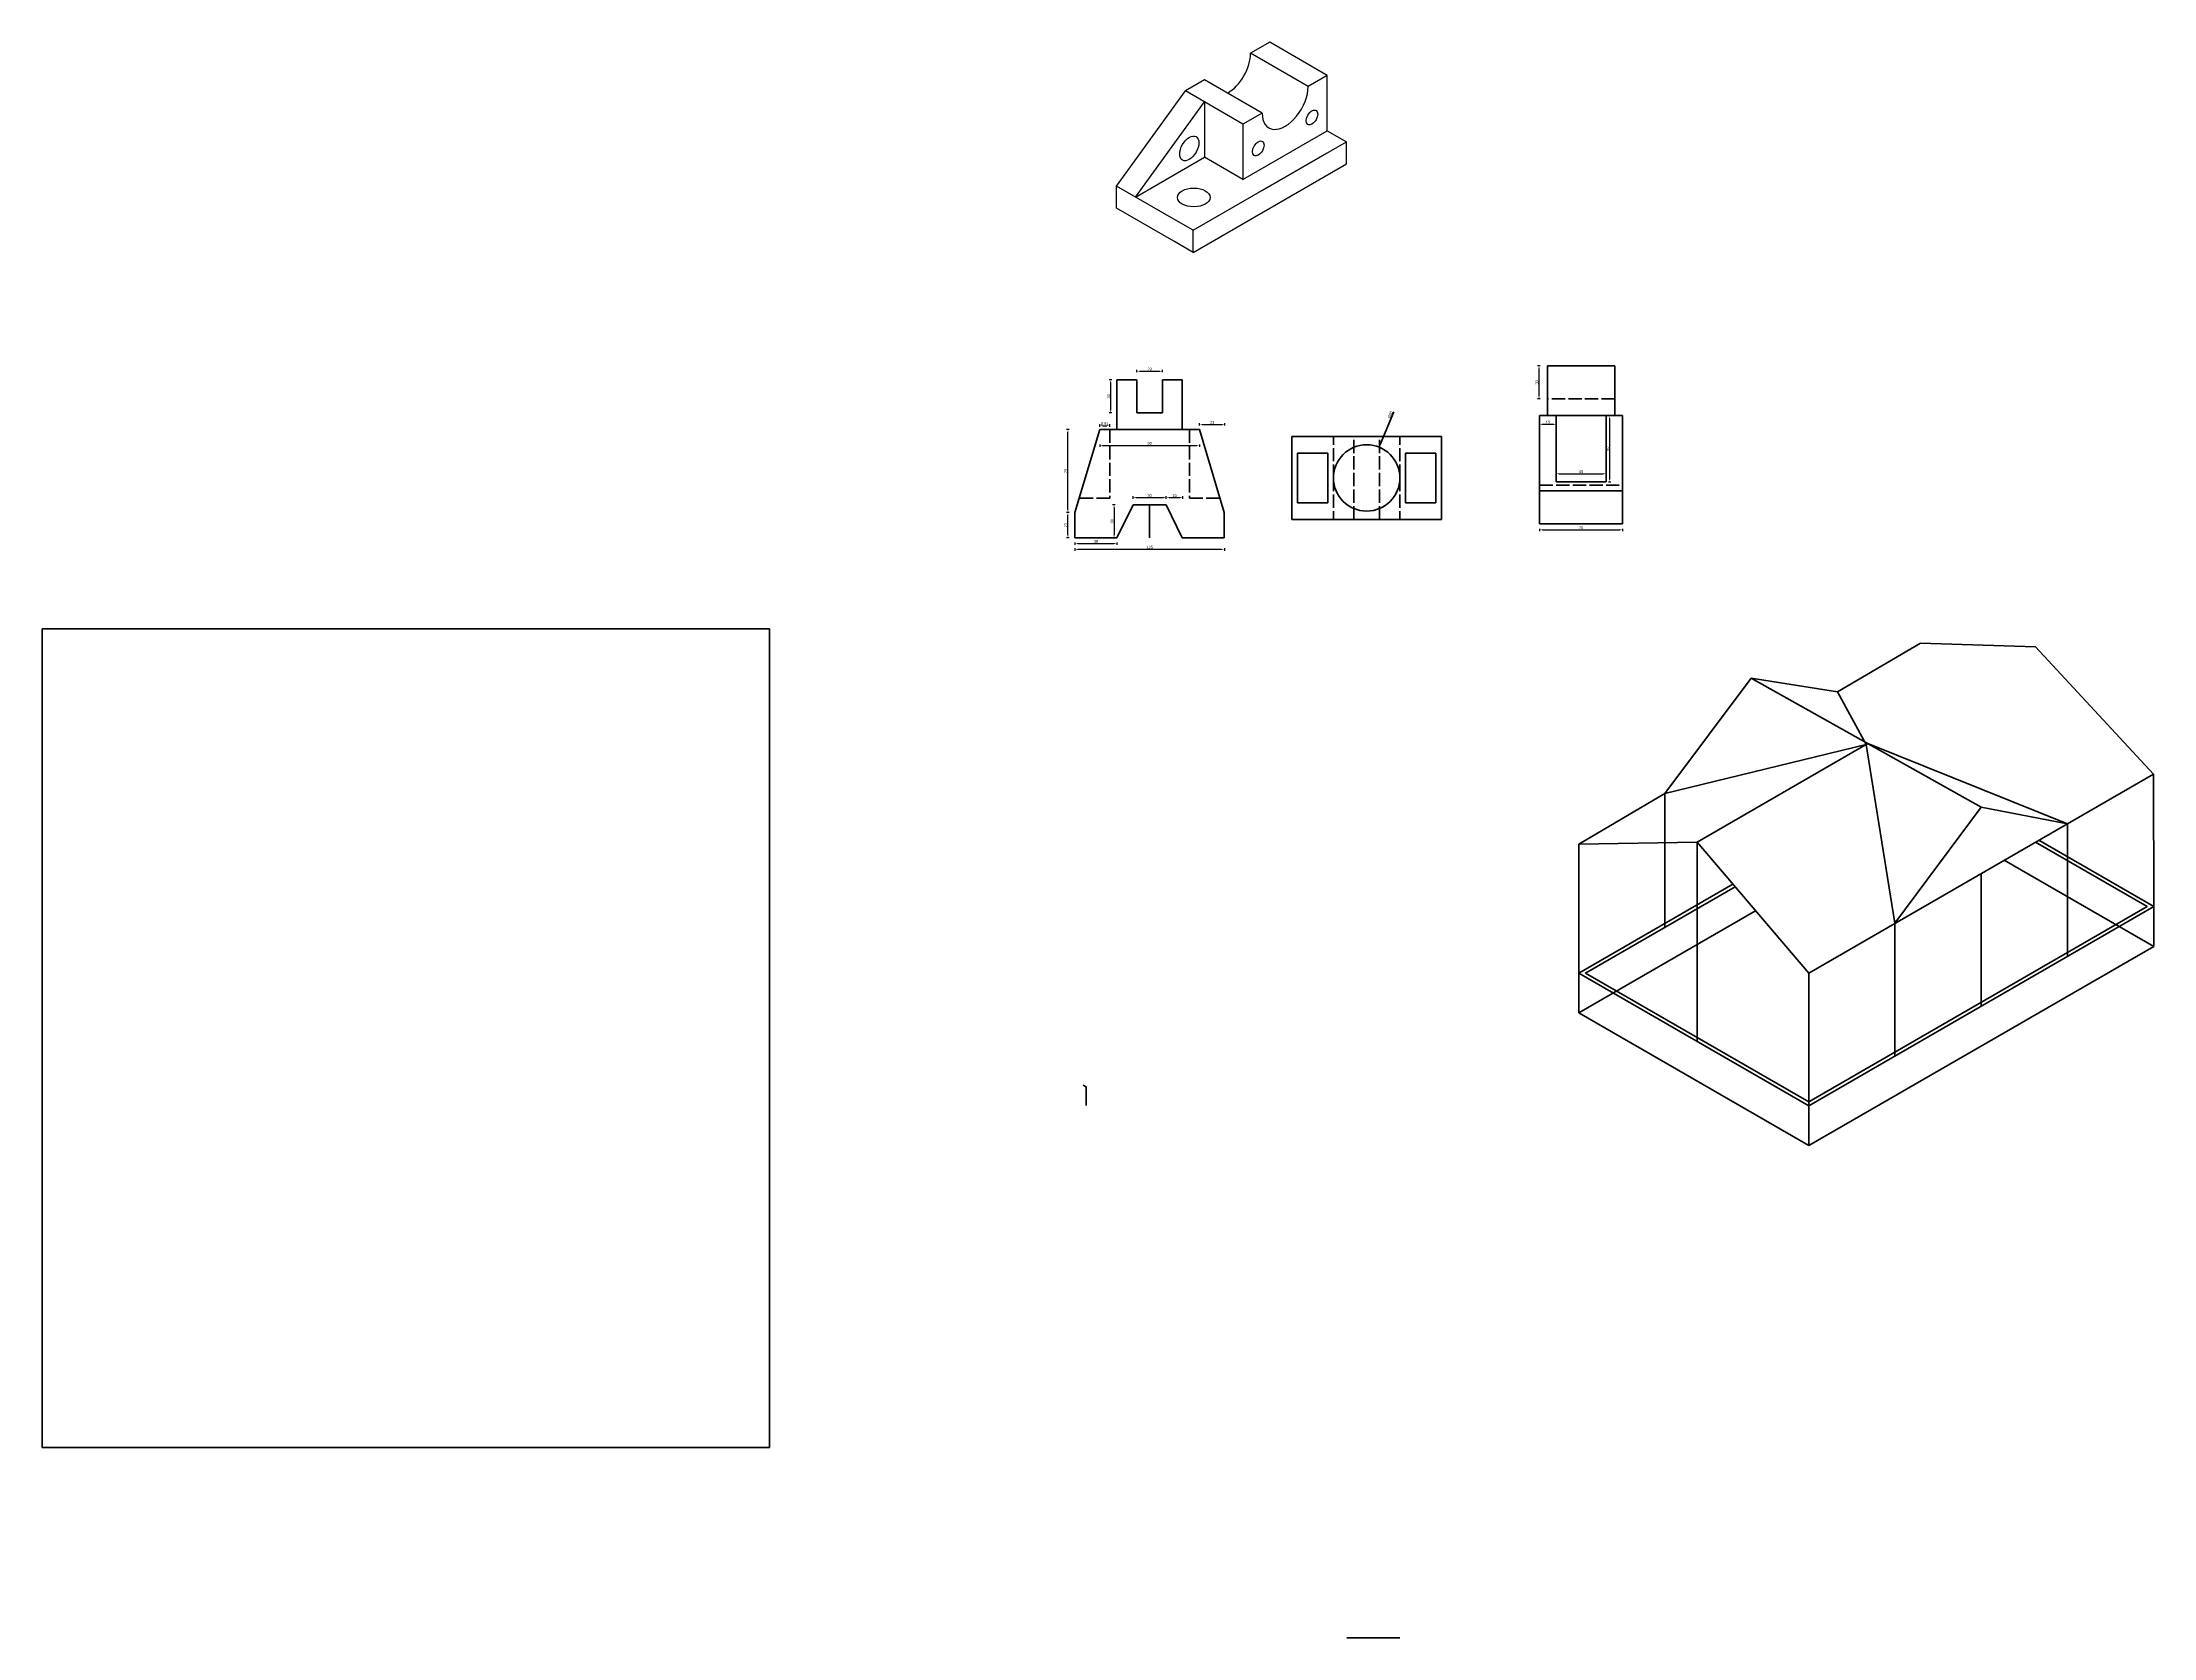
# Model space of a CAD drawing. Header units: inches. Extents: x 934 to 13503, y 40 to 6452.
# Drawn here: x 5339 to 7247, y 1246 to 2689 of the extents above; entities that cross this region are included whole.
import ezdxf

# ---------------------------------------------------------------- set-up
doc = ezdxf.new("R2010")
doc.units = ezdxf.units.IN
doc.linetypes.add('ACAD_ISO02W100', pattern=[15, 12, -3])
doc.layers.add('WINDOW', color=2, linetype='Continuous')
doc.styles.get("Standard").update_dxf_attribs({"font": 'arial.ttf'})
doc.dimstyles.new('ISO-25', dxfattribs={"dimtxt": 2.5, "dimasz": 2.5, "dimexe": 1.25, "dimexo": 0.275, "dimtad": 1, "dimdsep": 46, "dimtxsty": 'Standard', "dimcen": 2.5, "dimclrd": 256, "dimadec": 0, "dimazin": 0, "dimtfac": 1, "dimtmove": 0, "dimatfit": 3, "dimfxl": 1, "dimfxlon": 1, "dimarcsym": 0})
picture_1 = doc.add_image_def('image1.jpg', size_in_pixel=(1263, 1422))

# ---------------------------------------------------------------- blocks, each defined once
blk = doc.blocks.new('*D140')
at = {"color": 0, "lineweight": -2, "transparency": 16777216}
for p, q in [((6266.7, 2263.8), (6264.5, 2263.8)), ((6266.7, 2240.8), (6264.5, 2240.8))]:
    blk.add_line(p, q, dxfattribs=at)
at = {"lineweight": -2, "transparency": 16777216}
blk.add_line((6265.7, 2243.3), (6265.7, 2261.3), dxfattribs=at)
at = {"lineweight": 80, "transparency": 16777216}
for points in [[(6265.3, 2261.3), (6266.1, 2261.3), (6265.7, 2263.8)], [(6265.3, 2243.3), (6266.1, 2243.3), (6265.7, 2240.8)]]:
    blk.add_solid(points, dxfattribs=at)
at = {"layer": 'Defpoints', "color": 0, "lineweight": 80, "transparency": 16777216}
for p in [(6265.7, 2263.8), (6272, 2263.8), (6272, 2240.8)]:
    blk.add_point(p, dxfattribs=at)
at = {"color": 0, "lineweight": 80, "transparency": 16777216, "insert": (6263.8, 2252.3), "char_height": 2.5, "attachment_point": 5, "rotation": 90}
blk.add_mtext('23', dxfattribs=at)
blk = doc.blocks.new('*D141')
at = {"color": 0, "lineweight": -2, "transparency": 16777216}
for p, q in [((6308.3, 2270.8), (6306, 2270.8)), ((6308.3, 2240.8), (6306, 2240.8))]:
    blk.add_line(p, q, dxfattribs=at)
at = {"lineweight": -2, "transparency": 16777216}
blk.add_line((6307.3, 2268.3), (6307.3, 2243.3), dxfattribs=at)
at = {"lineweight": 80, "transparency": 16777216}
for points in [[(6306.9, 2268.3), (6307.7, 2268.3), (6307.3, 2270.8)], [(6306.9, 2243.3), (6307.7, 2243.3), (6307.3, 2240.8)]]:
    blk.add_solid(points, dxfattribs=at)
at = {"layer": 'Defpoints', "color": 0, "lineweight": 80, "transparency": 16777216}
for p in [(6339.5, 2270.8), (6307.3, 2240.8), (6339.5, 2240.8)]:
    blk.add_point(p, dxfattribs=at)
at = {"color": 0, "lineweight": 80, "transparency": 16777216, "insert": (6305.4, 2255.8), "char_height": 2.5, "attachment_point": 5, "rotation": 90}
blk.add_mtext('30', dxfattribs=at)
blk = doc.blocks.new('*D142')
at = {"color": 0, "lineweight": -2, "transparency": 16777216}
for p, q in [((6324.5, 2276.2), (6324.5, 2278.4)), ((6354.5, 2276.2), (6354.5, 2278.4))]:
    blk.add_line(p, q, dxfattribs=at)
at = {"lineweight": -2, "transparency": 16777216}
blk.add_line((6327, 2277.2), (6352, 2277.2), dxfattribs=at)
at = {"lineweight": 80, "transparency": 16777216}
for points in [[(6327, 2277.6), (6327, 2276.8), (6324.5, 2277.2)], [(6352, 2277.6), (6352, 2276.8), (6354.5, 2277.2)]]:
    blk.add_solid(points, dxfattribs=at)
at = {"layer": 'Defpoints', "color": 0, "lineweight": 80, "transparency": 16777216}
for p in [(6324.5, 2270.8), (6354.5, 2277.2), (6354.5, 2270.8)]:
    blk.add_point(p, dxfattribs=at)
at = {"color": 0, "lineweight": 80, "transparency": 16777216, "insert": (6339.5, 2279.1), "char_height": 2.5, "attachment_point": 5}
blk.add_mtext('30', dxfattribs=at)
blk = doc.blocks.new('*D143')
at = {"color": 0, "lineweight": -2, "transparency": 16777216}
for p, q in [((6272, 2236.8), (6272, 2234.6)), ((6310, 2236.8), (6310, 2234.6))]:
    blk.add_line(p, q, dxfattribs=at)
at = {"lineweight": -2, "transparency": 16777216}
blk.add_line((6274.5, 2235.8), (6307.5, 2235.8), dxfattribs=at)
at = {"lineweight": 80, "transparency": 16777216}
for points in [[(6274.5, 2236.2), (6274.5, 2235.4), (6272, 2235.8)], [(6307.5, 2236.2), (6307.5, 2235.4), (6310, 2235.8)]]:
    blk.add_solid(points, dxfattribs=at)
at = {"layer": 'Defpoints', "color": 0, "lineweight": 80, "transparency": 16777216}
for p in [(6272, 2240.8), (6310, 2240.8), (6310, 2235.8)]:
    blk.add_point(p, dxfattribs=at)
at = {"color": 0, "lineweight": 80, "transparency": 16777216, "insert": (6291, 2237.7), "char_height": 2.5, "attachment_point": 5}
blk.add_mtext('38', dxfattribs=at)
blk = doc.blocks.new('*D144')
at = {"color": 0, "lineweight": -2, "transparency": 16777216}
for p, q in [((6272, 2231.5), (6272, 2229.2)), ((6407, 2231.5), (6407, 2229.2))]:
    blk.add_line(p, q, dxfattribs=at)
at = {"lineweight": -2, "transparency": 16777216}
blk.add_line((6274.5, 2230.5), (6404.5, 2230.5), dxfattribs=at)
at = {"lineweight": 80, "transparency": 16777216}
for points in [[(6274.5, 2230.9), (6274.5, 2230), (6272, 2230.5)], [(6404.5, 2230.9), (6404.5, 2230), (6407, 2230.5)]]:
    blk.add_solid(points, dxfattribs=at)
at = {"layer": 'Defpoints', "color": 0, "lineweight": 80, "transparency": 16777216}
for p in [(6272, 2240.8), (6407, 2240.8), (6407, 2230.5)]:
    blk.add_point(p, dxfattribs=at)
at = {"color": 0, "lineweight": 80, "transparency": 16777216, "insert": (6339.5, 2232.4), "char_height": 2.5, "attachment_point": 5}
blk.add_mtext('135', dxfattribs=at)
blk = doc.blocks.new('*D145')
at = {"color": 0, "lineweight": -2, "transparency": 16777216}
for p, q in [((6354.5, 2276.2), (6354.5, 2278.5)), ((6369.5, 2276.2), (6369.5, 2278.5))]:
    blk.add_line(p, q, dxfattribs=at)
at = {"lineweight": -2, "transparency": 16777216}
blk.add_line((6357, 2277.2), (6367, 2277.2), dxfattribs=at)
at = {"lineweight": 80, "transparency": 16777216}
for points in [[(6357, 2277.6), (6357, 2276.8), (6354.5, 2277.2)], [(6367, 2277.6), (6367, 2276.8), (6369.5, 2277.2)]]:
    blk.add_solid(points, dxfattribs=at)
at = {"layer": 'Defpoints', "color": 0, "lineweight": 80, "transparency": 16777216}
for p in [(6354.5, 2270.8), (6369.5, 2277.2), (6369.5, 2270.8)]:
    blk.add_point(p, dxfattribs=at)
at = {"color": 0, "lineweight": 80, "transparency": 16777216, "insert": (6362, 2279.1), "char_height": 2.5, "attachment_point": 5}
blk.add_mtext('15', dxfattribs=at)
blk = doc.blocks.new('*D146')
at = {"color": 0, "lineweight": -2, "transparency": 16777216}
for p, q in [((6266.7, 2338.8), (6264.4, 2338.8)), ((6266.7, 2263.8), (6264.4, 2263.8))]:
    blk.add_line(p, q, dxfattribs=at)
at = {"lineweight": -2, "transparency": 16777216}
blk.add_line((6265.7, 2266.3), (6265.7, 2336.3), dxfattribs=at)
at = {"lineweight": 80, "transparency": 16777216}
for points in [[(6265.3, 2336.3), (6266.1, 2336.3), (6265.7, 2338.8)], [(6265.3, 2266.3), (6266.1, 2266.3), (6265.7, 2263.8)]]:
    blk.add_solid(points, dxfattribs=at)
at = {"layer": 'Defpoints', "color": 0, "lineweight": 80, "transparency": 16777216}
for p in [(6265.7, 2338.8), (6272, 2338.8), (6272, 2263.8)]:
    blk.add_point(p, dxfattribs=at)
at = {"color": 0, "lineweight": 80, "transparency": 16777216, "insert": (6263.8, 2301.3), "char_height": 2.5, "attachment_point": 5, "rotation": 90}
blk.add_mtext('75', dxfattribs=at)
blk = doc.blocks.new('*D149')
at = {"color": 0, "lineweight": -2, "transparency": 16777216}
for p, q in [((6328, 2390.5), (6328, 2392.8)), ((6351, 2390.5), (6351, 2392.8))]:
    blk.add_line(p, q, dxfattribs=at)
at = {"lineweight": -2, "transparency": 16777216}
blk.add_line((6330.5, 2391.5), (6348.5, 2391.5), dxfattribs=at)
at = {"lineweight": 80, "transparency": 16777216}
for points in [[(6330.5, 2391.9), (6330.5, 2391.1), (6328, 2391.5)], [(6348.5, 2391.9), (6348.5, 2391.1), (6351, 2391.5)]]:
    blk.add_solid(points, dxfattribs=at)
at = {"layer": 'Defpoints', "color": 0, "lineweight": 80, "transparency": 16777216}
for p in [(6351, 2391.5), (6328, 2383.8), (6351, 2383.8)]:
    blk.add_point(p, dxfattribs=at)
at = {"color": 0, "lineweight": 80, "transparency": 16777216, "insert": (6339.5, 2393.4), "char_height": 2.5, "attachment_point": 5}
blk.add_mtext('23', dxfattribs=at)
blk = doc.blocks.new('*D147')
at = {"color": 0, "lineweight": -2, "transparency": 16777216}
for p, q in [((6305.3, 2383.8), (6303, 2383.8)), ((6305.3, 2353.8), (6303, 2353.8))]:
    blk.add_line(p, q, dxfattribs=at)
at = {"lineweight": -2, "transparency": 16777216}
blk.add_line((6304.3, 2356.3), (6304.3, 2381.3), dxfattribs=at)
at = {"lineweight": 80, "transparency": 16777216}
for points in [[(6303.9, 2381.3), (6304.7, 2381.3), (6304.3, 2383.8)], [(6303.9, 2356.3), (6304.7, 2356.3), (6304.3, 2353.8)]]:
    blk.add_solid(points, dxfattribs=at)
at = {"layer": 'Defpoints', "color": 0, "lineweight": 80, "transparency": 16777216}
for p in [(6304.3, 2383.8), (6328, 2383.8), (6328, 2353.8)]:
    blk.add_point(p, dxfattribs=at)
at = {"color": 0, "lineweight": 80, "transparency": 16777216, "insert": (6302.4, 2368.8), "char_height": 2.5, "attachment_point": 5, "rotation": 90}
blk.add_mtext('30', dxfattribs=at)
blk = doc.blocks.new('*D148')
at = {"color": 0, "lineweight": -2, "transparency": 16777216}
for p, q in [((6294.5, 2325.4), (6294.5, 2323.1)), ((6384.5, 2325.4), (6384.5, 2323.1))]:
    blk.add_line(p, q, dxfattribs=at)
at = {"lineweight": -2, "transparency": 16777216}
blk.add_line((6297, 2324.4), (6382, 2324.4), dxfattribs=at)
at = {"lineweight": 80, "transparency": 16777216}
for points in [[(6297, 2324.8), (6297, 2324), (6294.5, 2324.4)], [(6382, 2324.8), (6382, 2324), (6384.5, 2324.4)]]:
    blk.add_solid(points, dxfattribs=at)
at = {"layer": 'Defpoints', "color": 0, "lineweight": 80, "transparency": 16777216}
for p in [(6294.5, 2338.8), (6384.5, 2338.8), (6384.5, 2324.4)]:
    blk.add_point(p, dxfattribs=at)
at = {"color": 0, "lineweight": 80, "transparency": 16777216, "insert": (6339.5, 2326.3), "char_height": 2.5, "attachment_point": 5}
blk.add_mtext('90', dxfattribs=at)
blk = doc.blocks.new('*D150')
at = {"color": 0, "lineweight": -2, "transparency": 16777216}
for p, q in [((6294.5, 2341.2), (6294.5, 2343.5)), ((6303.4, 2341.2), (6303.4, 2343.5))]:
    blk.add_line(p, q, dxfattribs=at)
at = {"lineweight": -2, "transparency": 16777216}
blk.add_line((6297, 2342.2), (6300.9, 2342.2), dxfattribs=at)
at = {"lineweight": 80, "transparency": 16777216}
for points in [[(6297, 2342.6), (6297, 2341.8), (6294.5, 2342.2)], [(6300.9, 2342.6), (6300.9, 2341.8), (6303.4, 2342.2)]]:
    blk.add_solid(points, dxfattribs=at)
at = {"layer": 'Defpoints', "color": 0, "lineweight": 80, "transparency": 16777216}
for p in [(6294.5, 2338.8), (6303.4, 2342.2), (6303.4, 2338.8)]:
    blk.add_point(p, dxfattribs=at)
at = {"color": 0, "lineweight": 80, "transparency": 16777216, "insert": (6298.9, 2344.1), "char_height": 2.5, "attachment_point": 5}
blk.add_mtext('8.91', dxfattribs=at)
blk = doc.blocks.new('*D151')
at = {"color": 0, "lineweight": -2, "transparency": 16777216}
for p, q in [((6384.5, 2342.4), (6384.5, 2344.6)), ((6407.5, 2342.4), (6407.5, 2344.6))]:
    blk.add_line(p, q, dxfattribs=at)
at = {"lineweight": -2, "transparency": 16777216}
blk.add_line((6387, 2343.4), (6405, 2343.4), dxfattribs=at)
at = {"lineweight": 80, "transparency": 16777216}
for points in [[(6387, 2343.8), (6387, 2343), (6384.5, 2343.4)], [(6405, 2343.8), (6405, 2343), (6407.5, 2343.4)]]:
    blk.add_solid(points, dxfattribs=at)
at = {"layer": 'Defpoints', "color": 0, "lineweight": 80, "transparency": 16777216}
for p in [(6384.5, 2338.8), (6407.5, 2343.4), (6407.5, 2338.8)]:
    blk.add_point(p, dxfattribs=at)
at = {"color": 0, "lineweight": 80, "transparency": 16777216, "insert": (6396, 2345.3), "char_height": 2.5, "attachment_point": 5}
blk.add_mtext('23', dxfattribs=at)
blk = doc.blocks.new('*D152')
at = {"color": 0, "lineweight": -2, "transparency": 16777216}
for p, q in [((6692.3, 2396.4), (6690.1, 2396.4)), ((6692.3, 2366.4), (6690.1, 2366.4))]:
    blk.add_line(p, q, dxfattribs=at)
at = {"lineweight": -2, "transparency": 16777216}
blk.add_line((6691.3, 2393.9), (6691.3, 2368.9), dxfattribs=at)
at = {"lineweight": 80, "transparency": 16777216}
for points in [[(6690.9, 2393.9), (6691.8, 2393.9), (6691.3, 2396.4)], [(6690.9, 2368.9), (6691.8, 2368.9), (6691.3, 2366.4)]]:
    blk.add_solid(points, dxfattribs=at)
at = {"layer": 'Defpoints', "color": 0, "lineweight": 80, "transparency": 16777216}
for p in [(6706.9, 2396.4), (6691.3, 2366.4), (6706.9, 2366.4)]:
    blk.add_point(p, dxfattribs=at)
at = {"color": 0, "lineweight": 80, "transparency": 16777216, "insert": (6689.4, 2381.4), "char_height": 2.5, "attachment_point": 5, "rotation": 90}
blk.add_mtext('30', dxfattribs=at)
blk = doc.blocks.new('*D153')
at = {"color": 0, "lineweight": -2, "transparency": 16777216}
for p, q in [((6706.9, 2299.8), (6706.9, 2297.6)), ((6751.9, 2299.8), (6751.9, 2297.6))]:
    blk.add_line(p, q, dxfattribs=at)
at = {"lineweight": -2, "transparency": 16777216}
blk.add_line((6709.4, 2298.8), (6749.4, 2298.8), dxfattribs=at)
at = {"lineweight": 80, "transparency": 16777216}
for points in [[(6709.4, 2299.3), (6709.4, 2298.4), (6706.9, 2298.8)], [(6749.4, 2299.3), (6749.4, 2298.4), (6751.9, 2298.8)]]:
    blk.add_solid(points, dxfattribs=at)
at = {"layer": 'Defpoints', "color": 0, "lineweight": 80, "transparency": 16777216}
for p in [(6706.9, 2396.4), (6751.9, 2396.4), (6751.9, 2298.8)]:
    blk.add_point(p, dxfattribs=at)
at = {"color": 0, "lineweight": 80, "transparency": 16777216, "insert": (6729.4, 2300.7), "char_height": 2.5, "attachment_point": 5}
blk.add_mtext('45', dxfattribs=at)
blk = doc.blocks.new('*D154')
at = {"color": 0, "lineweight": -2, "transparency": 16777216}
for p, q in [((6691.9, 2344.6), (6691.9, 2342.3)), ((6706.9, 2344.6), (6706.9, 2342.3))]:
    blk.add_line(p, q, dxfattribs=at)
at = {"lineweight": -2, "transparency": 16777216}
blk.add_line((6694.4, 2343.6), (6704.4, 2343.6), dxfattribs=at)
at = {"lineweight": 80, "transparency": 16777216}
for points in [[(6694.4, 2344), (6694.4, 2343.1), (6691.9, 2343.6)], [(6704.4, 2344), (6704.4, 2343.1), (6706.9, 2343.6)]]:
    blk.add_solid(points, dxfattribs=at)
at = {"layer": 'Defpoints', "color": 0, "lineweight": 80, "transparency": 16777216}
for p in [(6691.9, 2351.4), (6706.9, 2351.4), (6706.9, 2343.6)]:
    blk.add_point(p, dxfattribs=at)
at = {"color": 0, "lineweight": 80, "transparency": 16777216, "insert": (6699.4, 2345.5), "char_height": 2.5, "attachment_point": 5}
blk.add_mtext('15', dxfattribs=at)
blk = doc.blocks.new('*D155')
at = {"color": 0, "lineweight": -2, "transparency": 16777216}
for p, q in [((6754, 2351.4), (6756.3, 2351.4)), ((6754, 2291.4), (6756.3, 2291.4))]:
    blk.add_line(p, q, dxfattribs=at)
at = {"lineweight": -2, "transparency": 16777216}
blk.add_line((6755, 2348.9), (6755, 2293.9), dxfattribs=at)
at = {"lineweight": 80, "transparency": 16777216}
for points in [[(6754.6, 2348.9), (6755.4, 2348.9), (6755, 2351.4)], [(6754.6, 2293.9), (6755.4, 2293.9), (6755, 2291.4)]]:
    blk.add_solid(points, dxfattribs=at)
at = {"layer": 'Defpoints', "color": 0, "lineweight": 80, "transparency": 16777216}
for p in [(6751.9, 2351.4), (6751.9, 2291.4), (6755, 2291.4)]:
    blk.add_point(p, dxfattribs=at)
at = {"color": 0, "lineweight": 80, "transparency": 16777216, "insert": (6753.1, 2321.4), "char_height": 2.5, "attachment_point": 5, "rotation": 90}
blk.add_mtext('60', dxfattribs=at)
blk = doc.blocks.new('*D156')
at = {"color": 0, "lineweight": -2, "transparency": 16777216}
for p, q in [((6691.9, 2249.1), (6691.9, 2246.8)), ((6766.9, 2249.1), (6766.9, 2246.8))]:
    blk.add_line(p, q, dxfattribs=at)
at = {"lineweight": -2, "transparency": 16777216}
blk.add_line((6694.4, 2248.1), (6764.4, 2248.1), dxfattribs=at)
at = {"lineweight": 80, "transparency": 16777216}
for points in [[(6694.4, 2248.5), (6694.4, 2247.7), (6691.9, 2248.1)], [(6764.4, 2248.5), (6764.4, 2247.7), (6766.9, 2248.1)]]:
    blk.add_solid(points, dxfattribs=at)
at = {"layer": 'Defpoints', "color": 0, "lineweight": 80, "transparency": 16777216}
for p in [(6691.9, 2253.4), (6766.9, 2253.4), (6766.9, 2248.1)]:
    blk.add_point(p, dxfattribs=at)
at = {"color": 0, "lineweight": 80, "transparency": 16777216, "insert": (6729.4, 2250), "char_height": 2.5, "attachment_point": 5}
blk.add_mtext('75', dxfattribs=at)

msp = doc.modelspace()

# ---------------------------------------------------------------- linework, layer by layer
at = {"lineweight": 25}
for p, q in [((6448.091, 2688.951), (6430.771, 2678.951)), ((6482.732, 2648.951), (6430.771, 2678.951)), ((6500.053, 2658.951), (6448.091, 2688.951)), ((6389.202, 2654.951), (6371.881, 2644.951)), ((6441.163, 2624.951), (6389.202, 2654.951)), ((6500.053, 2658.951), (6482.732, 2648.951)), ((6500.053, 2608.951), (6500.053, 2658.951)), ((6309.527, 2558.951), (6371.881, 2644.951)), ((6326.848, 2548.951), (6389.202, 2634.951)), ((6423.843, 2614.951), (6371.881, 2644.951)), ((6389.202, 2634.951), (6389.202, 2584.951)), ((6441.163, 2624.951), (6423.843, 2614.951)), ((6423.843, 2614.951), (6423.843, 2564.951)), ((6423.843, 2564.951), (6500.053, 2608.951)), ((6441.163, 2554.951), (6517.373, 2598.951)), ((6500.053, 2608.951), (6517.373, 2598.951)), ((6517.373, 2578.951), (6517.373, 2598.951)), ((6326.848, 2548.951), (6389.202, 2584.951)), ((6326.848, 2548.951), (6389.202, 2584.951)), ((6378.809, 2518.951), (6500.053, 2588.951)), ((6378.809, 2498.951), (6517.373, 2578.951)), ((6423.843, 2564.951), (6389.202, 2584.951)), ((6309.527, 2538.951), (6309.527, 2558.951)), ((6361.489, 2528.951), (6309.527, 2558.951)), ((6378.809, 2518.951), (6452.943, 2561.753)), ((6361.489, 2508.951), (6309.527, 2538.951)), ((6378.809, 2518.951), (6361.489, 2528.951)), ((6378.809, 2498.951), (6378.809, 2518.951)), ((6378.809, 2498.951), (6361.489, 2508.951))]:
    msp.add_line(p, q, dxfattribs=at)
at = {"lineweight": 80}
for p, q in [((6759.884, 2396.426), (6698.884, 2396.426)), ((6698.884, 2396.426), (6698.884, 2351.426)), ((6759.884, 2351.426), (6759.884, 2396.426)), ((6309.97, 2338.809), (6309.97, 2383.809)), ((6324.47, 2383.809), (6309.97, 2383.809)), ((6324.47, 2383.809), (6327.97, 2383.809)), ((6327.97, 2370.049), (6327.97, 2383.809)), ((6327.97, 2360.809), (6327.97, 2377.049)), ((6327.97, 2353.809), (6327.97, 2370.049)), ((6350.97, 2383.809), (6354.47, 2383.809)), ((6350.97, 2370.049), (6350.97, 2383.809)), ((6350.97, 2360.809), (6350.97, 2377.049)), ((6350.97, 2353.809), (6350.97, 2370.049)), ((6354.47, 2383.809), (6368.97, 2383.809)), ((6368.97, 2338.809), (6368.97, 2383.809)), ((6327.97, 2353.809), (6350.97, 2353.809)), ((6560.101, 2354.894), (6547.925, 2325.145)), ((6691.884, 2351.426), (6691.884, 2253.426)), ((6766.884, 2351.426), (6691.884, 2351.426)), ((6706.884, 2351.426), (6706.884, 2291.426)), ((6751.884, 2351.426), (6751.884, 2291.426)), ((6766.884, 2253.426), (6766.884, 2351.426)), ((6271.97, 2263.809), (6294.47, 2338.809)), ((6324.47, 2338.809), (6294.47, 2338.809)), ((6324.47, 2338.809), (6354.47, 2338.809)), ((6354.47, 2338.809), (6384.47, 2338.809)), ((6406.97, 2263.809), (6384.47, 2338.809)), ((6468.114, 2332.566), (6603.114, 2332.566)), ((6468.114, 2257.566), (6468.114, 2332.566)), ((6603.114, 2332.566), (6603.114, 2257.566)), ((6473.114, 2317.566), (6500.614, 2317.566)), ((6473.114, 2272.566), (6473.114, 2317.566)), ((6570.614, 2317.566), (6598.114, 2317.566)), ((6598.114, 2317.566), (6598.114, 2272.566)), ((6751.884, 2291.426), (6706.884, 2291.426)), ((6309.97, 2240.809), (6324.47, 2270.809)), ((6324.47, 2270.809), (6354.47, 2270.809)), ((6339.47, 2240.809), (6339.47, 2270.809)), ((6368.97, 2240.809), (6354.47, 2270.809)), ((6500.614, 2272.566), (6473.114, 2272.566)), ((6598.114, 2272.566), (6570.614, 2272.566)), ((6691.884, 2283.426), (6766.884, 2283.426)), ((6271.97, 2240.809), (6271.97, 2263.809)), ((6406.97, 2240.809), (6406.97, 2263.809)), ((6603.114, 2257.566), (6468.114, 2257.566)), ((6691.884, 2253.426), (6766.884, 2253.426)), ((6271.97, 2240.809), (6309.97, 2240.809)), ((6368.97, 2240.809), (6406.97, 2240.809)), ((7035.982, 2145.697), (6961.04, 2101.521)), ((7139.905, 2142.233), (7035.982, 2145.697)), ((7246.556, 2027.272), (7139.905, 2142.233)), ((6883.097, 2113.965), (6805.155, 2009.632)), ((7090.944, 1997.429), (6883.097, 2113.965)), ((6961.04, 2101.521), (6883.097, 2113.965)), ((6987.021, 2053.965), (6961.04, 2101.521)), ((6805.155, 2009.632), (6987.021, 2053.965)), ((6834.136, 1965.697), (6988.543, 2054.844)), ((7013.001, 1892.429), (6986.523, 2055.976)), ((6986.523, 2055.976), (7090.944, 1997.429)), ((7168.886, 1982.429), (6988.543, 2054.844)), ((6935.059, 1847.429), (7246.556, 2027.272)), ((7246.828, 1907.429), (7246.556, 2027.272)), ((6805.155, 2009.632), (6727.451, 1963.828)), ((6805.155, 1888.965), (6805.155, 2009.632)), ((7013.001, 1892.429), (7090.944, 1997.429)), ((7090.944, 1997.429), (7168.886, 1982.429)), ((6727.451, 1963.828), (6834.136, 1965.697)), ((6834.136, 1785.697), (6834.136, 1965.697)), ((6834.136, 1965.697), (6935.059, 1847.429)), ((7168.886, 1862.429), (7168.886, 1982.429)), ((6727.213, 1847.429), (6727.451, 1963.828)), ((7246.828, 1871.429), (7111.728, 1949.429)), ((7090.944, 1817.429), (7090.944, 1937.429)), ((6887.037, 1903.704), (6727.213, 1811.429)), ((7013.001, 1772.429), (7013.001, 1892.429)), ((7246.828, 1907.429), (7246.828, 1903.965)), ((7246.828, 1871.429), (7246.828, 1903.965)), ((6935.059, 1691.429), (7246.828, 1871.429)), ((6727.213, 1811.429), (6727.213, 1847.429)), ((6935.059, 1727.429), (6935.059, 1847.429)), ((6727.213, 1811.429), (6935.059, 1691.429)), ((6279.421, 1746.044), (6282.019, 1744.544)), ((6282.019, 1744.544), (6282.019, 1727.544)), ((6935.059, 1691.429), (6935.059, 1727.429))]:
    msp.add_line(p, q, dxfattribs=at)
at = {"linetype": 'ACAD_ISO02W100', "lineweight": 80}
for p, q in [((6759.884, 2366.426), (6698.884, 2366.426)), ((6303.378, 2338.809), (6303.378, 2276.67)), ((6375.562, 2338.809), (6375.562, 2276.67)), ((6505.614, 2295.066), (6505.614, 2332.566)), ((6524.114, 2257.566), (6524.114, 2332.566)), ((6547.114, 2257.566), (6547.114, 2332.566)), ((6565.614, 2295.066), (6565.614, 2332.566)), ((6505.614, 2295.066), (6505.614, 2257.566)), ((6565.614, 2295.066), (6565.614, 2257.566)), ((6303.378, 2276.67), (6275.837, 2276.697)), ((6375.562, 2276.67), (6403.104, 2276.697)), ((6691.884, 2288.426), (6766.884, 2288.426))]:
    msp.add_line(p, q, dxfattribs=at)
at = {"linetype": 'Continuous', "lineweight": 80}
for p, q in [((6500.614, 2295.066), (6500.614, 2317.566)), ((6570.614, 2295.066), (6570.614, 2317.566)), ((6500.614, 2295.066), (6500.614, 2272.566)), ((6570.614, 2295.066), (6570.614, 2272.566))]:
    msp.add_line(p, q, dxfattribs=at)
at = {"lineweight": 80}
for points in [[(6866.457, 1927.822), (6727.213, 1847.429), (6935.059, 1727.429), (7246.828, 1907.429), (7142.905, 1967.429)], [(6868.437, 1925.501), (6733.213, 1847.429), (6935.059, 1730.893), (7240.828, 1907.429), (7139.905, 1965.697)]]:
    msp.add_lwpolyline(points, dxfattribs=at)
msp.add_circle((6535.614, 2295.066), 30, dxfattribs=at)
at = {"lineweight": 25}
for centre, start_param in [((6409.986, 2666.951), 7.06858347), ((6461.948, 2636.951), 5.49778714)]:
    msp.add_ellipse(centre, major_axis=(-14.697, -25.456), ratio=0.57735027, start_param=start_param, end_param=8.6393798, dxfattribs=at)
for centre, major_axis in [((6486.197, 2620.951), (-3.674, -6.364)), ((6375.345, 2592.951), (-6.124, -10.607)), ((6437.699, 2592.951), (-3.674, -6.364)), ((6379.409, 2548.605), (-14.697, 0))]:
    msp.add_ellipse(centre, major_axis=major_axis, ratio=0.57735027, dxfattribs=at)
at = {"lineweight": 80}
msp.add_solid([(6547.539, 2325.302), (6548.31, 2324.987), (6546.978, 2322.831)], dxfattribs=at)
at = {"layer": 'WINDOW', "lineweight": 80}
msp.add_line((6565.672, 1246.445), (6517.672, 1246.445), dxfattribs=at)

# ---------------------------------------------------------------- texts
at = {"lineweight": 80, "insert": (6556.848, 2352.151), "char_height": 2.5, "attachment_point": 5, "rotation": 67.741655}
msp.add_mtext('∅60', dxfattribs=at)

# ---------------------------------------------------------------- dimensions: what is measured, and where the dimension line sits
at = {"lineweight": 80}
for base, p1, p2, picture, middle in [((6350.97, 2391.523), (6327.97, 2383.809), (6350.97, 2383.809), '*D149', (6339.47, 2393.425)), ((6407.47, 2343.369), (6384.47, 2338.809), (6407.47, 2338.809), '*D151', (6395.97, 2345.271)), ((6706.884, 2343.558), (6691.884, 2351.426), (6706.884, 2351.426), '*D154', (6699.384, 2345.459)), ((6303.378, 2342.2), (6294.47, 2338.809), (6303.378, 2338.809), '*D150', (6298.924, 2344.102)), ((6384.47, 2324.371), (6294.47, 2338.809), (6384.47, 2338.809), '*D148', (6339.47, 2326.272)), ((6354.47, 2277.191), (6324.47, 2270.809), (6354.47, 2270.809), '*D142', (6339.47, 2279.094)), ((6369.47, 2277.219), (6354.47, 2270.809), (6369.47, 2270.809), '*D145', (6361.97, 2279.121)), ((6766.884, 2248.094), (6691.884, 2253.426), (6766.884, 2253.426), '*D156', (6729.384, 2249.99)), ((6309.97, 2235.823), (6271.97, 2240.809), (6309.97, 2240.809), '*D143', (6290.97, 2237.726)), ((6406.97, 2230.459), (6271.97, 2240.809), (6406.97, 2240.809), '*D144', (6339.47, 2232.362))]:
    dim = msp.add_linear_dim(base=base, p1=p1, p2=p2, dimstyle='ISO-25', dxfattribs=at)
    dim.commit()
    dim.dimension.update_dxf_attribs({"geometry": picture, "text_midpoint": middle})
dim = msp.add_linear_dim(base=(6691.339, 2366.426), p1=(6706.884, 2396.426), p2=(6706.884, 2366.426), angle=90, dimstyle='ISO-25', dxfattribs=at)
dim.commit()
dim.dimension.update_dxf_attribs({"geometry": '*D152', "text_midpoint": (6691.339, 2381.426), "dimtype": 160})
dim = msp.add_linear_dim(base=(6751.884, 2298.844), p1=(6706.884, 2396.426), p2=(6751.884, 2396.426), dimstyle='ISO-25', dxfattribs=at)
dim.commit()
dim.dimension.update_dxf_attribs({"geometry": '*D153', "text_midpoint": (6729.384, 2298.844), "dimtype": 160})
for base, p1, p2, picture, middle in [((6304.276, 2383.809), (6327.97, 2353.809), (6327.97, 2383.809), '*D147', (6302.374, 2368.809)), ((6755.008, 2291.426), (6751.884, 2351.426), (6751.884, 2291.426), '*D155', (6753.107, 2321.426)), ((6265.697, 2338.809), (6271.97, 2263.809), (6271.97, 2338.809), '*D146', (6263.801, 2301.309)), ((6307.274, 2240.809), (6339.47, 2270.809), (6339.47, 2240.809), '*D141', (6305.372, 2255.809)), ((6265.708, 2263.809), (6271.97, 2240.809), (6271.97, 2263.809), '*D140', (6263.806, 2252.309))]:
    dim = msp.add_linear_dim(base=base, p1=p1, p2=p2, angle=90, dimstyle='ISO-25', dxfattribs=at)
    dim.commit()
    dim.dimension.update_dxf_attribs({"geometry": picture, "text_midpoint": middle})

# ---------------------------------------------------------------- pictures from other files: only their frames are drawn
image = msp.add_image(picture_1, insert=(5338.836, 1418.471), size_in_units=(657.273, 740.018), dxfattribs=at)
image.dxf.flags = 7

doc.saveas('drawing.dxf')
